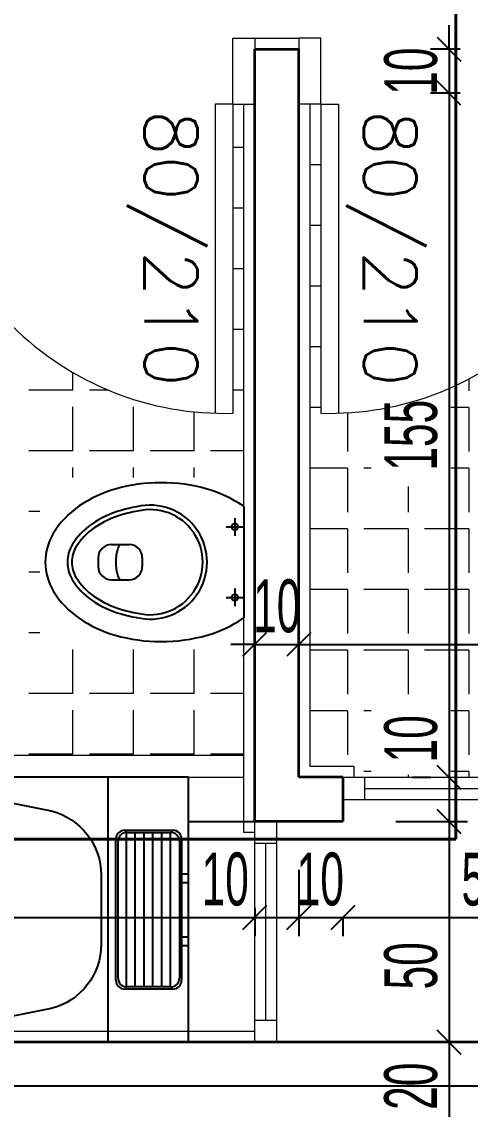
# Model space of a CAD drawing. Header units: inches. Extents: x -7543 to -822, y 102837 to 190349.
# Drawn here: x -829.92839 to -829.90804, y 102837.01239 to 102837.06167 of the extents above; entities that cross this region are included whole.
import ezdxf

# ---------------------------------------------------------------- set-up
doc = ezdxf.new("R2010")
doc.units = ezdxf.units.IN
doc.header["$MEASUREMENT"] = 0
doc.linetypes.add('DASHDOTX2', pattern=[2, 1, -0.5, 0, -0.5])
doc.linetypes.add('DASHED', pattern=[19.049999999999997, 12.7, -6.35])
doc.layers.get('0').update_dxf_attribs({"lineweight": 25})
for name, color, linetype, lineweight in [('AKS', 1, 'Continuous', 25), ('ICOL', 55, 'Continuous', 25), ('İZ DÜŞÜM', 253, 'Continuous', 20), ('KESİT', 7, 'Continuous', 40), ('SIVA', 150, 'Continuous', 15)]:
    doc.layers.add(name, color=color, linetype=linetype, lineweight=lineweight)
for name, color, linetype, lineweight, true_color in [('CAM TUĞLA', 7, 'Continuous', 15, 0x00c2da), ('DUVAR', 7, 'Continuous', 35, 0xfc4642), ('KAPI', 7, 'Continuous', 18, 0xffb360), ('PENCERE', 7, 'Continuous', 18, 0xffb360), ('TEFRİŞ', 7, 'Continuous', 25, 0x78462c)]:
    doc.layers.add(name, color=color, linetype=linetype, lineweight=lineweight, true_color=true_color)
doc.styles.add('OLCU', font='tromand.shx', dxfattribs={"width": 0.6, "height": 12})
doc.styles.add('TXTX', font='TXTX')

# ---------------------------------------------------------------- blocks, each defined once
blk = doc.blocks.new('_Oblique')
at = {"color": 0, "linetype": 'ByBlock', "lineweight": -2}
blk.add_line((-0.5, -0.5), (0.5, 0.5), dxfattribs=at)

msp = doc.modelspace()

# ---------------------------------------------------------------- linework, layer by layer
at = {"layer": 'AKS', "linetype": 'DASHDOTX2', "ltscale": 10}
msp.add_line((-829.7205326753192, 102837.0134307916), (-830.0911364701894, 102837.0134307916), dxfattribs=at)
at = {"layer": 'CAM TUĞLA'}
for p, q in [((-829.932820074968, 102837.0284307916), (-829.9183199212353, 102837.0284307916)), ((-829.932820074968, 102837.0274307916), (-829.9183199212353, 102837.0274307916))]:
    msp.add_line(p, q, dxfattribs=at)
at = {"layer": 'DUVAR'}
for p, q in [((-829.9178199212353, 102837.0604307916), (-829.9158199212353, 102837.0604307916)), ((-829.9178199212353, 102837.0254307916), (-829.9178199212353, 102837.0604307916)), ((-829.9158199212353, 102837.0274307916), (-829.9158199212353, 102837.0604307916)), ((-829.9138199212352, 102837.0274307916), (-829.9158199212353, 102837.0274307916)), ((-829.9138199212352, 102837.0274307916), (-829.9138199212352, 102837.0254307916)), ((-829.9138199212352, 102837.0254307916), (-829.9178199212353, 102837.0254307916)), ((-829.8978199212353, 102837.0154307916), (-829.9558199212353, 102837.0154307916))]:
    msp.add_line(p, q, dxfattribs=at)
at = {"layer": 'ICOL'}
for p, q in [((-829.9090029404211, 102837.0604307916), (-829.9090029404211, 102837.0615107916)), ((-829.9090029404211, 102837.0604307916), (-829.9090029404211, 102837.0584307916)), ((-829.9090029404211, 102837.0584307916), (-829.9090029404211, 102837.0274307916)), ((-829.9090029404211, 102837.0584307916), (-829.9090029404211, 102837.0573507916)), ((-829.9178199212353, 102837.0334564126), (-829.9188999212353, 102837.0334564126)), ((-829.9178199212353, 102837.0334564126), (-829.9158199212353, 102837.0334564126)), ((-829.9158199212353, 102837.0334564126), (-829.8898199212352, 102837.0334564126)), ((-829.9158199212353, 102837.0334564126), (-829.9147399212353, 102837.0334564126)), ((-829.9090029404211, 102837.0274307916), (-829.9090029404211, 102837.0254307916)), ((-829.9090029404211, 102837.0254307916), (-829.9090029404211, 102837.0154307916)), ((-829.9548199212353, 102837.0210772501), (-829.9178199212353, 102837.0210772501)), ((-829.9178199212353, 102837.0210772501), (-829.9158199212353, 102837.0210772501)), ((-829.9158199212353, 102837.0210772501), (-829.9138199212352, 102837.0210772501)), ((-829.9138199212352, 102837.0210772501), (-829.9038199212353, 102837.0210772501)), ((-829.9090029404211, 102837.0154307916), (-829.9090029404211, 102837.0114307916))]:
    msp.add_line(p, q, dxfattribs=at)
at = {"layer": 'ICOL', "color": 53}
for p, q in [((-829.9085032632572, 102837.0604307916), (-829.9098429404212, 102837.0604307916)), ((-829.9085032632572, 102837.0584307916), (-829.9098429404212, 102837.0584307916)), ((-829.9085032632572, 102837.0584307916), (-829.9098429404212, 102837.0584307916)), ((-829.9178199212353, 102837.0319502269), (-829.9178199212353, 102837.0326164126)), ((-829.9158199212353, 102837.0319502269), (-829.9158199212353, 102837.0326164126)), ((-829.9158199212353, 102837.0319502269), (-829.9158199212353, 102837.0326164126)), ((-829.9106571201625, 102837.0274307916), (-829.9098429404212, 102837.0274307916)), ((-829.9106571201625, 102837.0274307916), (-829.9098429404212, 102837.0274307916)), ((-829.9114199212353, 102837.0254307916), (-829.9081629404211, 102837.0254307916)), ((-829.9114199212353, 102837.0254307916), (-829.9081629404211, 102837.0254307916)), ((-829.9158199212353, 102837.0232413938), (-829.9158199212353, 102837.0202372501)), ((-829.9158199212353, 102837.0232413938), (-829.9158199212353, 102837.0202372501)), ((-829.9178199212353, 102837.0215210008), (-829.9178199212353, 102837.0202372501)), ((-829.9178199212353, 102837.0215210008), (-829.9178199212353, 102837.0202372501)), ((-829.9138199212352, 102837.0210307916), (-829.9138199212352, 102837.0202372501)), ((-829.9138199212352, 102837.0210307916), (-829.9138199212352, 102837.0202372501)), ((-829.9096813543373, 102837.0154307916), (-829.9098429404212, 102837.0154307916)), ((-829.9096813543373, 102837.0154307916), (-829.9098429404212, 102837.0154307916))]:
    msp.add_line(p, q, dxfattribs=at)
at = {"layer": 'İZ DÜŞÜM'}
for p, q in [((-829.9183199212353, 102837.0559747966), (-829.9188199212352, 102837.0559747966)), ((-829.9148199212352, 102837.0551919001), (-829.9153199212353, 102837.0551919001)), ((-829.9183199212353, 102837.0532247966), (-829.9188199212352, 102837.0532247966)), ((-829.9148199212352, 102837.0524419001), (-829.9153199212353, 102837.0524419001)), ((-829.9183199212353, 102837.0504747966), (-829.9188199212352, 102837.0504747966)), ((-829.9148199212352, 102837.0496919001), (-829.9153199212353, 102837.0496919001)), ((-829.9183199212353, 102837.0477247966), (-829.9188199212352, 102837.0477247966)), ((-829.9148199212352, 102837.0469419001), (-829.9153199212353, 102837.0469419001)), ((-829.9260703446951, 102837.0449747966), (-829.9260703446951, 102837.0457752951)), ((-829.9081141644233, 102837.0454743646), (-829.9081141644233, 102837.0449419001)), ((-829.9260703446951, 102837.0449747966), (-829.928070344695, 102837.0449747966)), ((-829.9244608171468, 102837.0449747966), (-829.925320344695, 102837.0449747966)), ((-829.9183199212353, 102837.0449747966), (-829.9188199212352, 102837.0449747966)), ((-829.9260703446951, 102837.0422247966), (-829.9260703446951, 102837.0442247966)), ((-829.923320344695, 102837.0422247966), (-829.923320344695, 102837.0442247966)), ((-829.920570344695, 102837.0422247966), (-829.920570344695, 102837.0439920931)), ((-829.9148199212352, 102837.0441919001), (-829.9153199212353, 102837.0441919001)), ((-829.9136141644233, 102837.0439487904), (-829.9136141644233, 102837.0424119813)), ((-829.9081141644233, 102837.0441919001), (-829.9089309404212, 102837.0441919001)), ((-829.9081141644233, 102837.0441919001), (-829.9081141644233, 102837.0424119813)), ((-829.9136141644233, 102837.0424119813), (-829.9136141644233, 102837.0421919001)), ((-829.9081141644233, 102837.0424119813), (-829.9081141644233, 102837.0421919001)), ((-829.9260703446951, 102837.0422247966), (-829.928070344695, 102837.0422247966)), ((-829.923320344695, 102837.0422247966), (-829.925320344695, 102837.0422247966)), ((-829.9205703446951, 102837.0422247966), (-829.922570344695, 102837.0422247966)), ((-829.9183199212353, 102837.0422247966), (-829.919820344695, 102837.0422247966)), ((-829.9260703446951, 102837.0410242001), (-829.9260703446951, 102837.0414747966)), ((-829.923320344695, 102837.0410242001), (-829.923320344695, 102837.0414747966)), ((-829.920570344695, 102837.0410242001), (-829.920570344695, 102837.0414747966)), ((-829.9136141644233, 102837.0414419001), (-829.9153199212353, 102837.0414419001)), ((-829.9136141644233, 102837.0414419001), (-829.9136141644233, 102837.0394419001)), ((-829.9125309404212, 102837.0414419001), (-829.9128641644232, 102837.0414419001)), ((-829.9081141644233, 102837.0414419001), (-829.9089309404212, 102837.0414419001)), ((-829.9081141644233, 102837.0414419001), (-829.9081141644233, 102837.0394419001)), ((-829.9108641644233, 102837.0406165059), (-829.9108641644233, 102837.0394419001)), ((-829.927564035864, 102837.0394747966), (-829.928070344695, 102837.0394747966)), ((-829.9136141644233, 102837.0386919001), (-829.9153199212353, 102837.0386919001)), ((-829.9136141644233, 102837.0386919001), (-829.9136141644233, 102837.0366919001)), ((-829.9108641644233, 102837.0386919001), (-829.9128641644232, 102837.0386919001)), ((-829.9108641644233, 102837.0386919001), (-829.9108641644233, 102837.0366919001)), ((-829.9081141644233, 102837.0386919001), (-829.9101141644232, 102837.0386919001)), ((-829.9081141644233, 102837.0386919001), (-829.9081141644233, 102837.0366919001)), ((-829.927564035864, 102837.0367247966), (-829.928070344695, 102837.0367247966)), ((-829.9136141644233, 102837.0359419001), (-829.9153199212353, 102837.0359419001)), ((-829.9136141644233, 102837.0359419001), (-829.9136141644233, 102837.0339419001)), ((-829.9108641644233, 102837.0359419001), (-829.9128641644232, 102837.0359419001)), ((-829.9108641644233, 102837.0359419001), (-829.9108641644233, 102837.0339419001)), ((-829.9081141644233, 102837.0359419001), (-829.9101141644232, 102837.0359419001)), ((-829.9081141644233, 102837.0359419001), (-829.9081141644233, 102837.0339419001)), ((-829.927564035864, 102837.0339747966), (-829.928070344695, 102837.0339747966)), ((-829.9260703446951, 102837.0312247966), (-829.9260703446951, 102837.0332247966)), ((-829.923320344695, 102837.0312247966), (-829.923320344695, 102837.0332247966)), ((-829.920570344695, 102837.0312247966), (-829.920570344695, 102837.0332247966)), ((-829.9136141644233, 102837.0331919001), (-829.9153199212353, 102837.0331919001)), ((-829.9136141644233, 102837.0331919001), (-829.9136141644233, 102837.0311919001)), ((-829.9108641644233, 102837.0331919001), (-829.9128641644232, 102837.0331919001)), ((-829.9108641644233, 102837.0331919001), (-829.9108641644233, 102837.0311919001)), ((-829.9081141644233, 102837.0331919001), (-829.9101141644232, 102837.0331919001)), ((-829.9081141644233, 102837.0331919001), (-829.9081141644233, 102837.0311919001)), ((-829.9260703446951, 102837.0312247966), (-829.928070344695, 102837.0312247966)), ((-829.923320344695, 102837.0312247966), (-829.925320344695, 102837.0312247966)), ((-829.9205703446951, 102837.0312247966), (-829.922570344695, 102837.0312247966)), ((-829.9183199212353, 102837.0312247966), (-829.919820344695, 102837.0312247966)), ((-829.9260703446951, 102837.0284747966), (-829.9260703446951, 102837.0304747966)), ((-829.923320344695, 102837.0284747966), (-829.923320344695, 102837.0304747966)), ((-829.920570344695, 102837.0284747966), (-829.920570344695, 102837.0304747966)), ((-829.9136141644233, 102837.0304419001), (-829.9153199212353, 102837.0304419001)), ((-829.9136141644233, 102837.0304419001), (-829.9136141644233, 102837.0284419001)), ((-829.9125309404212, 102837.0304419001), (-829.9128641644232, 102837.0304419001)), ((-829.9081141644233, 102837.0304419001), (-829.9089309404212, 102837.0304419001)), ((-829.9081141644233, 102837.0304419001), (-829.9081141644233, 102837.0284419001)), ((-829.9260703446951, 102837.0284747966), (-829.928070344695, 102837.0284747966)), ((-829.923320344695, 102837.0284747966), (-829.925320344695, 102837.0284747966)), ((-829.9205703446951, 102837.0284747966), (-829.922570344695, 102837.0284747966)), ((-829.9183199212353, 102837.0284747966), (-829.919820344695, 102837.0284747966)), ((-829.9125309404212, 102837.0276919001), (-829.9128641644232, 102837.0276919001)), ((-829.9108641644233, 102837.0275463462), (-829.9108641644233, 102837.0274307916)), ((-829.9081141644233, 102837.0276919001), (-829.9089309404212, 102837.0276919001)), ((-829.9081141644233, 102837.0276919001), (-829.9081141644233, 102837.0274307916))]:
    msp.add_line(p, q, dxfattribs=at)
at = {"layer": 'KAPI'}
for p, q in [((-829.9188199212352, 102837.0579307916), (-829.9188199212352, 102837.0609307916)), ((-829.9188199212352, 102837.0609307916), (-829.9178199212353, 102837.0609307916)), ((-829.9178199212353, 102837.0609307916), (-829.9178199212353, 102837.0579307916)), ((-829.9148199212352, 102837.0609307916), (-829.9158199212353, 102837.0609307916)), ((-829.9158199212353, 102837.0609307916), (-829.9158199212353, 102837.0579307916)), ((-829.9148199212352, 102837.0579307916), (-829.9148199212352, 102837.0609307916)), ((-829.9196199212353, 102837.0579307916), (-829.9196199212353, 102837.0439307916)), ((-829.9188199212352, 102837.0579307916), (-829.9196199212353, 102837.0579307916)), ((-829.9188199212352, 102837.0579307916), (-829.9178199212353, 102837.0579307916)), ((-829.9188199212352, 102837.0579307916), (-829.9188199212352, 102837.0439307916)), ((-829.9148199212352, 102837.0579307916), (-829.9158199212353, 102837.0579307916)), ((-829.9148199212352, 102837.0579307916), (-829.9148199212352, 102837.0439307916)), ((-829.9148199212352, 102837.0579307916), (-829.9140199212353, 102837.0579307916)), ((-829.9140199212353, 102837.0579307916), (-829.9140199212353, 102837.0439307916))]:
    msp.add_line(p, q, dxfattribs=at)
for centre, start, end in [((-829.9192199212353, 102837.0575307916), 178.3153156342386, 271.6846843212896), ((-829.9144199212353, 102837.0575307916), 268.3153156787103, 1.684684365761425)]:
    msp.add_arc(centre, 0.01360588108133885, start, end, dxfattribs=at)
at = {"layer": 'KESİT', "linetype": 'DASHED'}
for p, q in [((-829.9086987244907, 102837.2505928182), (-829.9086987244907, 102837.0246303916)), ((-829.9086987244907, 102837.0246303916), (-829.965617252575, 102837.0246303916))]:
    msp.add_line(p, q, dxfattribs=at)
at = {"layer": 'PENCERE'}
for p, q in [((-829.9138199212352, 102837.0274307916), (-829.9038199212353, 102837.0274307916)), ((-829.9128199212353, 102837.0264307916), (-829.9128199212353, 102837.0274307916)), ((-829.9128199212353, 102837.0269307916), (-829.9048199212352, 102837.0269307916)), ((-829.9138199212352, 102837.0264307916), (-829.9038199212353, 102837.0264307916)), ((-829.9178199212353, 102837.0154307916), (-829.9178199212353, 102837.0254307916)), ((-829.9168199212353, 102837.0154307916), (-829.9168199212353, 102837.0254307916)), ((-829.9168199212353, 102837.0244307916), (-829.9178199212353, 102837.0244307916)), ((-829.9173199212353, 102837.0164307916), (-829.9173199212353, 102837.0244307916)), ((-829.9178199212353, 102837.0164307916), (-829.9168199212353, 102837.0164307916))]:
    msp.add_line(p, q, dxfattribs=at)
at = {"layer": 'SIVA'}
for p, q in [((-829.9178199212353, 102837.0609307916), (-829.9158199212353, 102837.0609307916)), ((-829.9183199212353, 102837.0249307916), (-829.9183199212353, 102837.0579307916)), ((-829.9153199212353, 102837.0579307916), (-829.9153199212353, 102837.0279307916)), ((-829.9153199212353, 102837.0279307916), (-829.9133199212353, 102837.0279307916)), ((-829.9133199212353, 102837.0279307916), (-829.9133199212353, 102837.0274307916)), ((-829.9178199212353, 102837.0249307916), (-829.9183199212353, 102837.0249307916)), ((-829.9543199212353, 102837.0159307916), (-829.9178199212353, 102837.0159307916))]:
    msp.add_line(p, q, dxfattribs=at)
at = {"layer": 'TEFRİŞ'}
for p, q in [((-829.9183199212353, 102837.0397057954), (-829.9183199212353, 102837.0346558824)), ((-829.9187199212353, 102837.0391808389), (-829.9187199212353, 102837.0383808389)), ((-829.9191199212353, 102837.0387808389), (-829.9183199212353, 102837.0387808389)), ((-829.9243199212352, 102837.0379808389), (-829.9235199212353, 102837.0379808389)), ((-829.9249199212353, 102837.0373808389), (-829.9249199212353, 102837.0369808389)), ((-829.9229199212352, 102837.0373808389), (-829.9229199212352, 102837.0369808389)), ((-829.9243199212352, 102837.0363808389), (-829.9235199212353, 102837.0363808389)), ((-829.9187199212353, 102837.0359808389), (-829.9187199212353, 102837.0351808389)), ((-829.9191199212353, 102837.0355808389), (-829.9183199212353, 102837.0355808389)), ((-829.9208200237239, 102837.0274307916), (-829.9548199212353, 102837.0274307916)), ((-829.924480167719, 102837.0274307916), (-829.924480167719, 102837.0154307916)), ((-829.9208200237239, 102837.0154307916), (-829.9208200237239, 102837.0274307916)), ((-829.9237200237238, 102837.0250307916), (-829.9215374628398, 102837.0250307916)), ((-829.9208200237239, 102837.0254307916), (-829.9178199212353, 102837.0254307916)), ((-829.9241200237238, 102837.0182307916), (-829.9241200237238, 102837.0246307916)), ((-829.9240200237239, 102837.0183307916), (-829.9240200237239, 102837.0245307916)), ((-829.9236374628398, 102837.0179307916), (-829.9236374628398, 102837.0249307916)), ((-829.9236200237239, 102837.0249307916), (-829.9216374628397, 102837.0249307916)), ((-829.9232374628398, 102837.0179386016), (-829.9232374628398, 102837.0249229815)), ((-829.9228374628398, 102837.0179307916), (-829.9228374628398, 102837.0249307916)), ((-829.9224374628398, 102837.0179307916), (-829.9224374628398, 102837.0249307916)), ((-829.9220374628399, 102837.0179357996), (-829.9220374628399, 102837.0249257835)), ((-829.9216374628397, 102837.0179307916), (-829.9216374628397, 102837.0249307916)), ((-829.9212374628398, 102837.0245307916), (-829.9212374628398, 102837.0183307916)), ((-829.9211374628399, 102837.0246307916), (-829.9211374628399, 102837.0182307916)), ((-829.9211374628399, 102837.0230579642), (-829.9208200237239, 102837.0230579642)), ((-829.9211374628399, 102837.0226579642), (-829.9208200237239, 102837.0226579642)), ((-829.9211374628399, 102837.020203619), (-829.9208200237239, 102837.020203619)), ((-829.9211374628399, 102837.019803619), (-829.9208200237239, 102837.019803619)), ((-829.9215374628398, 102837.0178307916), (-829.9237200237238, 102837.0178307916)), ((-829.9216374628397, 102837.0179307916), (-829.9236200237239, 102837.0179307916)), ((-829.9208200237239, 102837.0154307916), (-829.9548199212353, 102837.0154307916))]:
    msp.add_line(p, q, dxfattribs=at)
for points in [[(-829.9183199212353, 102837.0397057954, 0.002238732137553159), (-829.9183497427462, 102837.0397264233, 0.08121568729452504), (-829.9199787005258, 102837.0404904987, 0.06923863768387907), (-829.9220653123333, 102837.0407808389, 0.06923863768388264), (-829.9241519241407, 102837.0404904987, 0.08121568729453696), (-829.9257808819203, 102837.0397264233, 0.1069911748555233), (-829.9269574488917, 102837.0384809605, 0.1367909835906756), (-829.9273199212353, 102837.0371808389, 0.1367909835906758)], [(-829.9231726019484, 102837.039687907, 0.02726951582797439), (-829.9238789211281, 102837.0395284855, 0.08121568729453617), (-829.9252156910981, 102837.0389014631, 0.106991174855524), (-829.9261016943943, 102837.0379635784, 0.1367909835906722), (-829.9263199212353, 102837.0371808389, 0.1367909835906722)], [(-829.9231392658286, 102837.0394907048, 0.02726951582797442), (-829.9238243205256, 102837.0393360828, 0.08121568729453636), (-829.9251026529337, 102837.038736471, 0.1069911748555239), (-829.9259305434948, 102837.037860102, 0.1367909835906733), (-829.9261199212353, 102837.0371808389, 0.1367909835906733)], [(-829.9239519490119, 102837.0379440385, 0.08408643489817866), (-829.9240496825978, 102837.0377465243, 0.04201719721158444), (-829.9240996991375, 102837.0375092212, 0.03094618015350948), (-829.9241200429772, 102837.0371808389, 0.03094618015350615), (-829.9240996991375, 102837.0368524565, 0.0420171972115695), (-829.9240496825978, 102837.0366151534, 0.08408643489818073), (-829.9239519490119, 102837.0364176392, 0.2403555979857738), (-829.9238798176156, 102837.0363808389, 0.2403555979857507)], [(-829.9273199212353, 102837.0371808389, 0.1367909835906758), (-829.9269574488917, 102837.0358807172, 0.1069911748555285), (-829.9257808819203, 102837.0346352545, 0.08121568729452903), (-829.9241519241407, 102837.0338711791, 0.06923863768388024), (-829.9220653123333, 102837.0335808389, 0.06923863768388902), (-829.9199787005258, 102837.0338711791, 0.08121568729453968), (-829.9183497427462, 102837.0346352545, 0.002238732137545644), (-829.9183199212353, 102837.0346558824, 0.136790983590676)], [(-829.9263199212353, 102837.0371808389, 0.1367909835906721), (-829.9261016943943, 102837.0363980993, 0.1069911748555282), (-829.9252156910981, 102837.0354602147, 0.08121568729452884), (-829.9238789211281, 102837.0348331923, 0.0272695158279804), (-829.9231726019484, 102837.0346737707, 0.0272695158279804)], [(-829.9261199212353, 102837.0371808389, 0.1367909835906737), (-829.9259305434948, 102837.0365015757, 0.1069911748555284), (-829.9251026529337, 102837.0356252067, 0.08121568729452906), (-829.9238243205256, 102837.0350255949, 0.02726951582798032), (-829.9231392658286, 102837.0348709729, 0.06923863768411151)], [(-829.9316887521786, 102837.0268307916), (-829.927049316527, 102837.0259049549, -0.3434058027090082), (-829.9247846764629, 102837.0229964766), (-829.9247846764629, 102837.0198651065, -0.3434058027090083), (-829.927049316527, 102837.0169566283), (-829.9316887521786, 102837.0160307916)]]:
    msp.add_lwpolyline(points, format="xyb", dxfattribs=at)
for centre in [(-829.9187199212353, 102837.0387808389), (-829.9187199212353, 102837.0355808389)]:
    msp.add_circle(centre, 0.00015, dxfattribs=at)
for centre, radius, start, end in [((-829.9225623699322, 102837.0371808389), 0.002580816997638843, 255.9770781824967, 104.0229218175033), ((-829.9225623699322, 102837.0371808389), 0.002380816997638842, 255.9770781824967, 104.0229218175033), ((-829.9243199212352, 102837.0373808389), 0.0006000000000000001, 90, 180), ((-829.9235199212353, 102837.0373808389), 0.0006000000000000001, 0, 90), ((-829.9243199212352, 102837.0369808389), 0.0006000000000000001, 180, 270), ((-829.9235199212353, 102837.0369808389), 0.0006000000000000001, 270, 0), ((-829.9237200237238, 102837.0246307916), 0.0004, 90, 180), ((-829.9215374628398, 102837.0246307916), 0.0004, 0, 90), ((-829.9236200237239, 102837.0245307916), 0.0004, 90, 180), ((-829.9216374628397, 102837.0245307916), 0.0004, 0, 90), ((-829.9237200237238, 102837.0182307916), 0.0004, 180, 270), ((-829.9236200237239, 102837.0183307916), 0.0004, 180, 270), ((-829.9216374628397, 102837.0183307916), 0.0004, 270, 0), ((-829.9215374628398, 102837.0182307916), 0.0004, 270, 0)]:
    msp.add_arc(centre, radius, start, end, dxfattribs=at)

# ---------------------------------------------------------------- block references
at = {"layer": 'ICOL'}
for p, xscale, yscale, zscale, rotation in [((-829.9090029404211, 102837.0604307916), 0.001080000001820736, 0.001080000001820736, 0.001080000001820736, 270), ((-829.9090029404211, 102837.0584307916), 0.001080000001820736, 0.001080000001820736, 0.001080000001820736, 90), ((-829.9090029404211, 102837.0584307916), 0.001080000001820736, 0.001080000001820736, 0.001080000001820736, 90), ((-829.9158199212353, 102837.0334564126), 0.001080000000001746, 0.001080000000001746, 0.001080000000001746, 180), ((-829.9158199212353, 102837.0334564126), 0.001080000000001746, 0.001080000000001746, 0.001080000000001746, 180), ((-829.9090029404211, 102837.0274307916), 0.001080000001820736, 0.001080000001820736, 0.001080000001820736, 90), ((-829.9090029404211, 102837.0274307916), 0.001080000001820736, 0.001080000001820736, 0.001080000001820736, 270), ((-829.9090029404211, 102837.0254307916), 0.001080000001820736, 0.001080000001820736, 0.001080000001820736, 90), ((-829.9090029404211, 102837.0254307916), 0.001080000001820736, 0.001080000001820736, 0.001080000001820736, 270), ((-829.9178199212353, 102837.0210772501), 0.001080000000001746, 0.001080000000001746, 0.001080000000001746, 180), ((-829.9158199212353, 102837.0210772501), 0.001080000000001746, 0.001080000000001746, 0.001080000000001746, 180), ((-829.9138199212352, 102837.0210772501), 0.001080000000001746, 0.001080000000001746, 0.001080000000001746, 180), ((-829.9090029404211, 102837.0154307916), 0.001080000001820736, 0.001080000001820736, 0.001080000001820736, 90), ((-829.9090029404211, 102837.0154307916), 0.001080000001820736, 0.001080000001820736, 0.001080000001820736, 270)]:
    msp.add_blockref('_Oblique', p, dxfattribs=dict(at, xscale=xscale, yscale=yscale, zscale=zscale, rotation=rotation))
at = {"layer": 'ICOL', "xscale": 0.001080000000001746, "yscale": 0.001080000000001746, "zscale": 0.001080000000001746}
for p in [(-829.9178199212353, 102837.0334564126), (-829.9178199212353, 102837.0210772501), (-829.9158199212353, 102837.0210772501), (-829.9138199212352, 102837.0210772501)]:
    msp.add_blockref('_Oblique', p, dxfattribs=at)

# ---------------------------------------------------------------- texts
at = {"layer": 'ICOL', "char_height": 0.0024, "attachment_point": 5, "rotation": 90, "style": 'OLCU'}
for s, insert in [('\\A1;10', (-829.9107309404212, 102837.0594307916)), ('\\A1;155', (-829.9107309404212, 102837.0429307916)), ('\\A1;10', (-829.9107309404212, 102837.0291749176)), ('\\A1;50', (-829.9107309404212, 102837.0188870874)), ('\\A1;20', (-829.9107309404212, 102837.0134307916))]:
    msp.add_mtext(s, dxfattribs=dict(at, insert=insert))
at = {"layer": 'ICOL', "char_height": 0.0024, "attachment_point": 5, "style": 'OLCU'}
for s, insert in [('\\A1;10', (-829.9168199212353, 102837.0351844126)), ('\\A1;10', (-829.919158556008, 102837.0228052501)), ('\\A1;10', (-829.9148437166456, 102837.0228052501)), ('\\A1;50', (-829.9073681765049, 102837.0228052501))]:
    msp.add_mtext(s, dxfattribs=dict(at, insert=insert))
at = {"layer": 'KAPI', "style": 'TXTX'}
for p in [(-829.922819499983, 102837.0576657094), (-829.9128774853447, 102837.0576657094)]:
    msp.add_text('80/210', height=0.0024, rotation=270, dxfattribs=at).set_placement(p)

doc.saveas('drawing.dxf')
